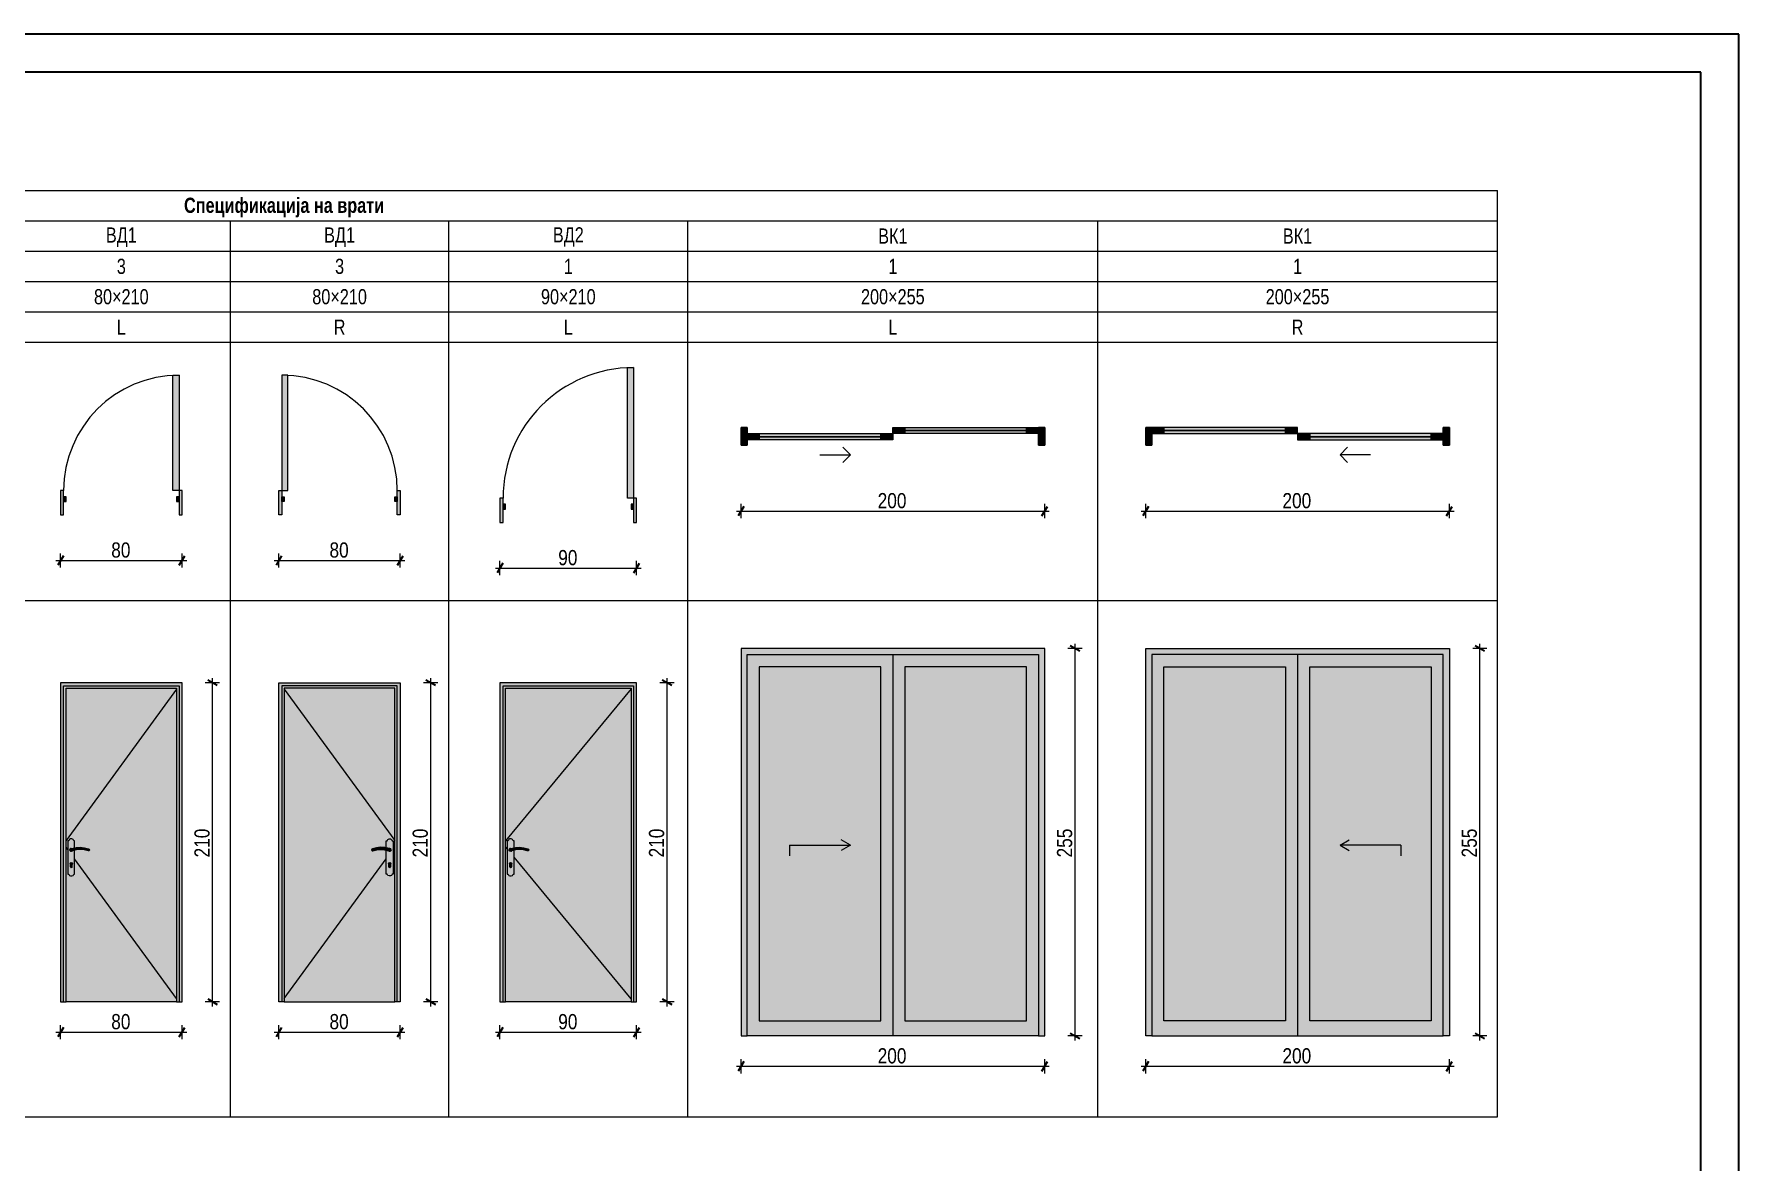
# Model space of a CAD drawing. Header units: millimetres. Extents: x -428 to 1070, y 0 to 297.
# Drawn here: x 195.4 to 420, y 148.5 to 297 of the extents above; entities that cross this region are included whole.
import ezdxf
from ezdxf.xclip import XClip

# ---------------------------------------------------------------- set-up
doc = ezdxf.new("R2010")
doc.units = ezdxf.units.MM
doc.header["$MEASUREMENT"] = 0
doc.header["$XCLIPFRAME"] = 0
for name, color, linetype, lineweight, true_color in [('1', 7, 'Continuous', 13, 0x2b2b2b), ('184', 7, 'Continuous', 0, 0xe8e8e8), ('3', 7, 'Continuous', 18, 0x7c7c7c), ('45', 7, 'Continuous', 35, 0x242424), ('46', 7, 'Continuous', 35, 0x4e4e4e), ('61', 7, 'Continuous', 20, 0x6a6a6a), ('65', 7, 'Continuous', 20, 0x4e4e4e), ('85', 7, 'Continuous', 20, 0x242424)]:
    doc.layers.add(name, color=color, linetype=linetype, lineweight=lineweight, true_color=true_color)
for name, color, linetype, lineweight in [('101', 253, 'Continuous', 15), ('23', 8, 'Continuous', 30), ('41', 7, 'Continuous', 35), ('6', 7, 'Continuous', 35)]:
    doc.layers.add(name, color=color, linetype=linetype, lineweight=lineweight)
doc.layers.add('RGB colored ARCHICAD elements', color=7, linetype='Continuous')
doc.styles.add('GENERATED_STYLE_6', font='GOTHIC.TTF')
doc.styles.add('GENERATED_STYLE_7', font='GOTHIC.TTF')

# ---------------------------------------------------------------- blocks, each defined once
blk = doc.blocks.new('Drawing_2_1', base_point=(68.55, 276.42))
at = {"linetype": 'Continuous', "lineweight": 0, "true_color": 0xffffff}
for points in [[(310.15, 245.19), (310.15, 244.79), (326.15, 244.79), (326.15, 245.19)], [(310.15, 244.79), (310.15, 244.39), (326.15, 244.39), (326.15, 244.79)], [(360.26, 245.19), (344.26, 245.19), (344.26, 244.79), (360.26, 244.79)], [(360.26, 244.79), (344.26, 244.79), (344.26, 244.39), (360.26, 244.39)], [(290.95, 244.39), (290.95, 243.99), (306.95, 243.99), (306.95, 244.39)], [(290.95, 243.99), (290.95, 243.59), (306.95, 243.59), (306.95, 243.99)], [(379.46, 244.39), (363.46, 244.39), (363.46, 243.99), (379.46, 243.99)], [(379.46, 243.99), (363.46, 243.99), (363.46, 243.59), (379.46, 243.59)]]:
    blk.add_hatch(color=7, dxfattribs=at).paths.add_polyline_path(points)
at = {"layer": '184', "linetype": 'Continuous', "lineweight": 0, "true_color": 0xe8e8e8}
for points in [[(214.52, 252.09), (213.72, 252.09), (213.72, 236.89), (214.52, 236.89)], [(228.07, 252.09), (228.07, 236.89), (228.87, 236.89), (228.87, 252.09)], [(274.4, 253.09), (273.6, 253.09), (273.6, 235.89), (274.4, 235.89)], [(289.35, 242.89), (289.35, 245.19), (288.55, 245.19), (288.55, 242.89)], [(308.55, 245.19), (308.55, 244.39), (310.15, 244.39), (310.15, 245.19)], [(327.75, 244.39), (327.75, 245.19), (326.15, 245.19), (326.15, 244.39)], [(328.55, 242.89), (328.55, 245.19), (327.75, 245.19), (327.75, 242.89)], [(341.86, 242.89), (342.66, 242.89), (342.66, 245.19), (341.86, 245.19)], [(342.66, 244.39), (344.26, 244.39), (344.26, 245.19), (342.66, 245.19)], [(361.86, 245.19), (360.26, 245.19), (360.26, 244.39), (361.86, 244.39)], [(381.06, 242.89), (381.86, 242.89), (381.86, 245.19), (381.06, 245.19)], [(289.35, 244.39), (289.35, 243.59), (290.95, 243.59), (290.95, 244.39)], [(308.55, 243.59), (308.55, 244.39), (306.95, 244.39), (306.95, 243.59)], [(361.86, 243.59), (363.46, 243.59), (363.46, 244.39), (361.86, 244.39)], [(381.06, 244.39), (379.46, 244.39), (379.46, 243.59), (381.06, 243.59)], [(199.32, 233.69), (199.32, 236.89), (198.92, 236.89), (198.92, 233.69)], [(199.32, 235.45), (199.64, 235.45), (199.64, 236.09), (199.32, 236.09)], [(214.52, 236.09), (214.2, 236.09), (214.2, 235.45), (214.52, 235.45)], [(214.92, 233.69), (214.92, 236.89), (214.52, 236.89), (214.52, 233.69)], [(227.67, 233.69), (228.07, 233.69), (228.07, 236.89), (227.67, 236.89)], [(228.07, 236.09), (228.07, 235.45), (228.39, 235.45), (228.39, 236.09)], [(243.27, 235.45), (243.27, 236.09), (242.95, 236.09), (242.95, 235.45)], [(243.27, 233.69), (243.67, 233.69), (243.67, 236.89), (243.27, 236.89)], [(257.2, 232.69), (257.2, 235.89), (256.8, 235.89), (256.8, 232.69)], [(274.8, 232.69), (274.8, 235.89), (274.4, 235.89), (274.4, 232.69)], [(257.2, 234.45), (257.52, 234.45), (257.52, 235.09), (257.2, 235.09)], [(274.4, 235.09), (274.08, 235.09), (274.08, 234.45), (274.4, 234.45)]]:
    blk.add_hatch(color=254, dxfattribs=at).paths.add_polyline_path(points)
at = {"layer": 'RGB colored ARCHICAD elements', "linetype": 'Continuous', "lineweight": 0, "true_color": 0x4e4e49}
for points in [[(288.55, 216.09), (288.55, 215.29), (289.35, 215.29), (327.75, 215.29), (328.55, 215.29), (328.55, 216.09)], [(381.86, 216.09), (341.86, 216.09), (341.86, 215.29), (342.66, 215.29), (381.06, 215.29), (381.86, 215.29)], [(288.55, 165.09), (289.35, 165.09), (289.35, 215.29), (288.55, 215.29)], [(308.55, 215.29), (289.35, 215.29), (289.35, 213.69), (290.95, 213.69), (306.95, 213.69), (308.55, 213.69)], [(289.35, 167.09), (290.95, 167.09), (290.95, 213.69), (289.35, 213.69)], [(308.55, 167.09), (308.55, 213.69), (306.95, 213.69), (306.95, 167.09)], [(327.75, 215.29), (308.55, 215.29), (308.55, 213.69), (310.15, 213.69), (326.15, 213.69), (327.75, 213.69)], [(308.55, 167.09), (310.15, 167.09), (310.15, 213.69), (308.55, 213.69)], [(327.75, 167.09), (327.75, 213.69), (326.15, 213.69), (326.15, 167.09)], [(328.55, 165.09), (328.55, 215.29), (327.75, 215.29), (327.75, 165.09)], [(341.86, 165.09), (342.66, 165.09), (342.66, 215.29), (341.86, 215.29)], [(342.66, 215.29), (342.66, 213.69), (344.26, 213.69), (360.26, 213.69), (361.86, 213.69), (361.86, 215.29)], [(342.66, 167.09), (344.26, 167.09), (344.26, 213.69), (342.66, 213.69)], [(361.86, 167.09), (361.86, 213.69), (360.26, 213.69), (360.26, 167.09)], [(361.86, 215.29), (361.86, 213.69), (363.46, 213.69), (379.46, 213.69), (381.06, 213.69), (381.06, 215.29)], [(361.86, 167.09), (363.46, 167.09), (363.46, 213.69), (361.86, 213.69)], [(381.06, 167.09), (381.06, 213.69), (379.46, 213.69), (379.46, 167.09)], [(381.86, 165.09), (381.86, 215.29), (381.06, 215.29), (381.06, 165.09)], [(308.55, 165.09), (308.55, 167.09), (306.95, 167.09), (290.95, 167.09), (289.35, 167.09), (289.35, 165.09)], [(327.75, 165.09), (327.75, 167.09), (326.15, 167.09), (310.15, 167.09), (308.55, 167.09), (308.55, 165.09)], [(342.66, 165.09), (361.86, 165.09), (361.86, 167.09), (360.26, 167.09), (344.26, 167.09), (342.66, 167.09)], [(361.86, 165.09), (381.06, 165.09), (381.06, 167.09), (379.46, 167.09), (363.46, 167.09), (361.86, 167.09)]]:
    blk.add_hatch(color=251, dxfattribs=at).paths.add_polyline_path(points)
at = {"layer": 'RGB colored ARCHICAD elements', "linetype": 'Continuous', "lineweight": 0, "true_color": 0xf0f7f3}
for points in [[(306.95, 167.09), (306.95, 213.69), (290.95, 213.69), (290.95, 167.09)], [(326.15, 167.09), (326.15, 213.69), (310.15, 213.69), (310.15, 167.09)], [(344.26, 167.09), (360.26, 167.09), (360.26, 213.69), (344.26, 213.69)], [(363.46, 167.09), (379.46, 167.09), (379.46, 213.69), (363.46, 213.69)]]:
    blk.add_hatch(color=7, dxfattribs=at).paths.add_polyline_path(points)
at = {"layer": 'RGB colored ARCHICAD elements', "linetype": 'Continuous', "lineweight": 0, "true_color": 0x5b5b5b}
for points in [[(198.92, 211.59), (198.92, 211.19), (199.32, 211.19), (214.52, 211.19), (214.92, 211.19), (214.92, 211.59)], [(198.92, 169.59), (199.32, 169.59), (199.32, 211.19), (198.92, 211.19)], [(199.32, 211.19), (199.32, 210.87), (199.64, 210.87), (214.2, 210.87), (214.52, 210.87), (214.52, 211.19)], [(214.92, 169.59), (214.92, 211.19), (214.52, 211.19), (214.52, 169.59)], [(243.67, 211.59), (227.67, 211.59), (227.67, 211.19), (228.07, 211.19), (243.27, 211.19), (243.67, 211.19)], [(227.67, 169.59), (228.07, 169.59), (228.07, 211.19), (227.67, 211.19)], [(243.27, 211.19), (228.07, 211.19), (228.07, 210.87), (228.39, 210.87), (242.95, 210.87), (243.27, 210.87)], [(243.67, 169.59), (243.67, 211.19), (243.27, 211.19), (243.27, 169.59)], [(256.8, 211.59), (256.8, 211.19), (257.2, 211.19), (274.4, 211.19), (274.8, 211.19), (274.8, 211.59)], [(256.8, 169.59), (257.2, 169.59), (257.2, 211.19), (256.8, 211.19)], [(257.2, 211.19), (257.2, 210.87), (257.52, 210.87), (274.08, 210.87), (274.4, 210.87), (274.4, 211.19)], [(274.8, 169.59), (274.8, 211.19), (274.4, 211.19), (274.4, 169.59)], [(199.64, 169.59), (199.64, 210.87), (199.32, 210.87), (199.32, 169.59)], [(214.52, 169.59), (214.52, 210.87), (214.2, 210.87), (214.2, 169.59)], [(228.07, 169.59), (228.39, 169.59), (228.39, 210.87), (228.07, 210.87)], [(242.95, 169.59), (243.27, 169.59), (243.27, 210.87), (242.95, 210.87)], [(257.52, 169.59), (257.52, 210.87), (257.2, 210.87), (257.2, 169.59)], [(274.4, 169.59), (274.4, 210.87), (274.08, 210.87), (274.08, 169.59)], [(200.21, 187.89), (200.17, 187.78), (200.22, 187.67), (200.22, 187.34), (200.25, 187.27), (200.32, 187.24), (200.39, 187.27), (200.42, 187.34), (200.42, 187.67), (200.47, 187.78), (200.43, 187.89), (200.32, 187.93)], [(242.12, 187.78), (242.17, 187.67), (242.17, 187.34), (242.2, 187.27), (242.27, 187.24), (242.34, 187.27), (242.37, 187.34), (242.37, 187.67), (242.42, 187.78), (242.38, 187.89), (242.27, 187.93), (242.16, 187.89)], [(258.09, 187.89), (258.05, 187.78), (258.1, 187.67), (258.1, 187.34), (258.13, 187.27), (258.2, 187.24), (258.27, 187.27), (258.3, 187.34), (258.3, 187.67), (258.35, 187.78), (258.3, 187.89), (258.2, 187.93)]]:
    blk.add_hatch(color=251, dxfattribs=at).paths.add_polyline_path(points)
h = blk.add_hatch(color=251, dxfattribs=at)
h.paths.add_polyline_path([(199.64, 210.87), (199.64, 169.59), (214.2, 169.59), (214.2, 210.87)])
h.paths.add_polyline_path([(199.99, 186.39), (199.87, 186.39), (199.87, 190.79), (199.99, 190.79), (200.08, 190.94), (200.23, 191.03), (200.41, 191.03), (200.57, 190.94), (200.66, 190.79), (200.77, 190.79), (200.77, 189.85), (200.95, 189.89), (201.51, 189.93), (202.07, 189.87), (202.61, 189.73), (202.69, 189.66), (202.71, 189.55), (202.64, 189.46), (202.53, 189.44), (202.03, 189.57), (201.51, 189.62), (201, 189.59), (200.77, 189.54), (200.77, 186.39), (200.66, 186.39), (200.57, 186.23), (200.41, 186.15), (200.23, 186.15), (200.08, 186.23)], flags=0)
h = blk.add_hatch(color=251, dxfattribs=at)
h.paths.add_polyline_path([(228.39, 210.87), (228.39, 169.59), (242.95, 169.59), (242.95, 210.87)])
h.paths.add_polyline_path([(239.95, 189.46), (239.89, 189.55), (239.9, 189.66), (239.99, 189.73), (240.53, 189.87), (241.08, 189.93), (241.64, 189.89), (241.82, 189.85), (241.82, 190.79), (241.94, 190.79), (242.03, 190.94), (242.18, 191.03), (242.36, 191.03), (242.52, 190.94), (242.61, 190.79), (242.72, 190.79), (242.72, 186.39), (242.61, 186.39), (242.52, 186.23), (242.36, 186.15), (242.18, 186.15), (242.03, 186.23), (241.94, 186.39), (241.82, 186.39), (241.82, 189.54), (241.6, 189.59), (241.08, 189.62), (240.56, 189.57), (240.06, 189.44)], flags=0)
h = blk.add_hatch(color=251, dxfattribs=at)
h.paths.add_polyline_path([(257.52, 210.87), (257.52, 169.59), (274.08, 169.59), (274.08, 210.87)])
h.paths.add_polyline_path([(257.86, 186.39), (257.75, 186.39), (257.75, 190.79), (257.86, 190.79), (257.95, 190.94), (258.11, 191.03), (258.29, 191.03), (258.44, 190.94), (258.53, 190.79), (258.65, 190.79), (258.65, 189.85), (258.83, 189.89), (259.38, 189.93), (259.94, 189.87), (260.48, 189.73), (260.57, 189.66), (260.58, 189.55), (260.52, 189.46), (260.4, 189.44), (259.9, 189.57), (259.39, 189.62), (258.87, 189.59), (258.65, 189.54), (258.65, 186.39), (258.53, 186.39), (258.44, 186.23), (258.29, 186.15), (258.11, 186.15), (257.95, 186.23)], flags=0)
at = {"layer": 'RGB colored ARCHICAD elements', "linetype": 'Continuous', "lineweight": 0, "true_color": 0xb5b6c1}
h = blk.add_hatch(color=9, dxfattribs=at)
h.paths.add_polyline_path([(199.99, 190.79), (199.87, 190.79), (199.87, 186.39), (199.99, 186.39), (200.08, 186.23), (200.23, 186.15), (200.41, 186.15), (200.57, 186.23), (200.66, 186.39), (200.77, 186.39), (200.77, 189.54), (200.49, 189.48), (200.46, 189.46), (200.44, 189.42), (200.41, 189.42), (200.39, 189.4), (200.36, 189.4), (200.32, 189.39), (200.29, 189.4), (200.26, 189.4), (200.24, 189.41), (200.2, 189.42), (200.18, 189.45), (200.16, 189.47), (200.15, 189.5), (200.13, 189.52), (200.13, 189.56), (200.12, 189.59), (200.13, 189.62), (200.13, 189.65), (200.15, 189.68), (200.17, 189.71), (200.19, 189.73), (200.2, 189.75), (200.24, 189.76), (200.28, 189.78), (200.3, 189.78), (200.32, 189.79), (200.37, 189.77), (200.41, 189.77), (200.77, 189.85), (200.77, 190.79), (200.66, 190.79), (200.57, 190.94), (200.41, 191.03), (200.23, 191.03), (200.08, 190.94)])
h.paths.add_polyline_path([(200.17, 187.78), (200.21, 187.89), (200.32, 187.93), (200.43, 187.89), (200.47, 187.78), (200.42, 187.67), (200.42, 187.34), (200.39, 187.27), (200.32, 187.24), (200.25, 187.27), (200.22, 187.34), (200.22, 187.67)], flags=0)
h = blk.add_hatch(color=9, dxfattribs=at)
h.paths.add_polyline_path([(241.82, 189.85), (242.19, 189.77), (242.23, 189.77), (242.27, 189.79), (242.29, 189.78), (242.31, 189.78), (242.35, 189.76), (242.39, 189.75), (242.4, 189.73), (242.42, 189.71), (242.44, 189.68), (242.46, 189.65), (242.46, 189.62), (242.47, 189.59), (242.46, 189.56), (242.46, 189.52), (242.44, 189.5), (242.43, 189.47), (242.41, 189.45), (242.39, 189.42), (242.36, 189.41), (242.33, 189.4), (242.3, 189.4), (242.27, 189.39), (242.24, 189.4), (242.2, 189.4), (242.18, 189.42), (242.15, 189.42), (242.13, 189.46), (242.1, 189.48), (241.82, 189.54), (241.82, 186.39), (241.94, 186.39), (242.03, 186.23), (242.18, 186.15), (242.36, 186.15), (242.52, 186.23), (242.61, 186.39), (242.72, 186.39), (242.72, 190.79), (242.61, 190.79), (242.52, 190.94), (242.36, 191.03), (242.18, 191.03), (242.03, 190.94), (241.94, 190.79), (241.82, 190.79)])
h.paths.add_polyline_path([(242.12, 187.78), (242.16, 187.89), (242.27, 187.93), (242.38, 187.89), (242.42, 187.78), (242.37, 187.67), (242.37, 187.34), (242.34, 187.27), (242.27, 187.24), (242.2, 187.27), (242.17, 187.34), (242.17, 187.67)], flags=0)
h = blk.add_hatch(color=9, dxfattribs=at)
h.paths.add_polyline_path([(257.86, 190.79), (257.75, 190.79), (257.75, 186.39), (257.86, 186.39), (257.95, 186.23), (258.11, 186.15), (258.29, 186.15), (258.44, 186.23), (258.53, 186.39), (258.65, 186.39), (258.65, 189.54), (258.37, 189.48), (258.34, 189.46), (258.31, 189.42), (258.29, 189.42), (258.27, 189.4), (258.23, 189.4), (258.2, 189.39), (258.17, 189.4), (258.14, 189.4), (258.11, 189.41), (258.08, 189.42), (258.06, 189.45), (258.03, 189.47), (258.02, 189.5), (258.01, 189.52), (258.01, 189.56), (258, 189.59), (258.01, 189.62), (258.01, 189.65), (258.03, 189.68), (258.04, 189.71), (258.06, 189.73), (258.08, 189.75), (258.12, 189.76), (258.15, 189.78), (258.17, 189.78), (258.2, 189.79), (258.24, 189.77), (258.28, 189.77), (258.65, 189.85), (258.65, 190.79), (258.53, 190.79), (258.44, 190.94), (258.29, 191.03), (258.11, 191.03), (257.95, 190.94)])
h.paths.add_polyline_path([(258.05, 187.78), (258.09, 187.89), (258.2, 187.93), (258.3, 187.89), (258.35, 187.78), (258.3, 187.67), (258.3, 187.34), (258.27, 187.27), (258.2, 187.24), (258.13, 187.27), (258.1, 187.34), (258.1, 187.67)], flags=0)
for points in [[(200.17, 189.71), (200.12, 189.59), (200.16, 189.47), (200.26, 189.4), (200.39, 189.4), (200.49, 189.48), (201, 189.59), (201.51, 189.62), (202.03, 189.57), (202.53, 189.44), (202.64, 189.46), (202.71, 189.55), (202.69, 189.66), (202.61, 189.73), (202.07, 189.87), (201.51, 189.93), (200.95, 189.89), (200.41, 189.77), (200.28, 189.78)], [(200.13, 189.65), (200.14, 189.65), (200.15, 189.68)], [(200.13, 189.65), (200.13, 189.62), (200.14, 189.65)], [(200.13, 189.52), (200.14, 189.53), (200.13, 189.56)], [(200.14, 189.53), (200.13, 189.52), (200.15, 189.5)], [(200.21, 189.43), (200.18, 189.45), (200.2, 189.42)], [(200.2, 189.75), (200.19, 189.73), (200.21, 189.74)], [(200.24, 189.76), (200.2, 189.75), (200.21, 189.74)], [(200.21, 189.43), (200.2, 189.42), (200.24, 189.41)], [(200.29, 189.4), (200.32, 189.39), (200.32, 189.4)], [(200.32, 189.39), (200.36, 189.4), (200.32, 189.4)], [(200.41, 189.42), (200.44, 189.42), (200.43, 189.43)], [(200.43, 189.43), (200.44, 189.42), (200.46, 189.46)], [(239.9, 189.66), (239.89, 189.55), (239.95, 189.46), (240.06, 189.44), (240.56, 189.57), (241.08, 189.62), (241.6, 189.59), (242.1, 189.48), (242.2, 189.4), (242.33, 189.4), (242.43, 189.47), (242.47, 189.59), (242.42, 189.71), (242.31, 189.78), (242.19, 189.77), (241.64, 189.89), (241.08, 189.93), (240.53, 189.87), (239.99, 189.73)], [(242.13, 189.46), (242.15, 189.42), (242.16, 189.43)], [(242.16, 189.43), (242.15, 189.42), (242.18, 189.42)], [(242.27, 189.4), (242.24, 189.4), (242.27, 189.39)], [(242.27, 189.39), (242.3, 189.4), (242.27, 189.4)], [(242.35, 189.76), (242.38, 189.74), (242.39, 189.75)], [(242.36, 189.41), (242.39, 189.42), (242.38, 189.43)], [(242.39, 189.75), (242.38, 189.74), (242.4, 189.73)], [(242.38, 189.43), (242.39, 189.42), (242.41, 189.45)], [(242.44, 189.68), (242.45, 189.65), (242.46, 189.65)], [(242.45, 189.53), (242.44, 189.5), (242.46, 189.52)], [(242.45, 189.65), (242.46, 189.62), (242.46, 189.65)], [(242.45, 189.53), (242.46, 189.52), (242.46, 189.56)], [(258.04, 189.71), (258, 189.59), (258.03, 189.47), (258.14, 189.4), (258.27, 189.4), (258.37, 189.48), (258.87, 189.59), (259.39, 189.62), (259.9, 189.57), (260.4, 189.44), (260.52, 189.46), (260.58, 189.55), (260.57, 189.66), (260.48, 189.73), (259.94, 189.87), (259.38, 189.93), (258.83, 189.89), (258.28, 189.77), (258.15, 189.78)], [(258.01, 189.65), (258.02, 189.65), (258.03, 189.68)], [(258.01, 189.65), (258.01, 189.62), (258.02, 189.65)], [(258.01, 189.52), (258.02, 189.53), (258.01, 189.56)], [(258.02, 189.53), (258.01, 189.52), (258.02, 189.5)], [(258.08, 189.75), (258.06, 189.73), (258.08, 189.74)], [(258.09, 189.43), (258.06, 189.45), (258.08, 189.42)], [(258.12, 189.76), (258.08, 189.75), (258.08, 189.74)], [(258.09, 189.43), (258.08, 189.42), (258.11, 189.41)], [(258.17, 189.4), (258.2, 189.39), (258.2, 189.4)], [(258.2, 189.39), (258.23, 189.4), (258.2, 189.4)], [(258.29, 189.42), (258.31, 189.42), (258.31, 189.43)], [(258.31, 189.43), (258.31, 189.42), (258.34, 189.46)]]:
    blk.add_hatch(color=9, dxfattribs=at).paths.add_polyline_path(points)
at = {"layer": '1', "color": 7, "linetype": 'Continuous', "lineweight": 13}
for p, q in [((68.55, 276.42), (388.18, 276.42)), ((388.18, 272.42), (388.18, 276.42)), ((68.55, 272.42), (388.18, 272.42)), ((221.3, 268.42), (221.3, 272.42)), ((250.05, 268.42), (250.05, 272.42)), ((281.55, 268.42), (281.55, 272.42)), ((335.55, 268.42), (335.55, 272.42)), ((388.18, 268.42), (388.18, 272.42)), ((192.55, 268.42), (221.3, 268.42)), ((221.3, 268.42), (250.05, 268.42)), ((221.3, 264.42), (221.3, 268.42)), ((250.05, 268.42), (281.55, 268.42)), ((250.05, 264.42), (250.05, 268.42)), ((281.55, 268.42), (335.55, 268.42)), ((281.55, 264.42), (281.55, 268.42)), ((335.55, 268.42), (388.18, 268.42)), ((335.55, 264.42), (335.55, 268.42)), ((388.18, 264.42), (388.18, 268.42)), ((192.55, 264.42), (221.3, 264.42)), ((221.3, 264.42), (250.05, 264.42)), ((221.3, 260.42), (221.3, 264.42)), ((250.05, 264.42), (281.55, 264.42)), ((250.05, 260.42), (250.05, 264.42)), ((281.55, 264.42), (335.55, 264.42)), ((281.55, 260.42), (281.55, 264.42)), ((335.55, 264.42), (388.18, 264.42)), ((335.55, 260.42), (335.55, 264.42)), ((388.18, 260.42), (388.18, 264.42)), ((192.55, 260.42), (221.3, 260.42)), ((221.3, 260.42), (250.05, 260.42)), ((221.3, 256.42), (221.3, 260.42)), ((250.05, 260.42), (281.55, 260.42)), ((250.05, 256.42), (250.05, 260.42)), ((281.55, 260.42), (335.55, 260.42)), ((281.55, 256.42), (281.55, 260.42)), ((335.55, 260.42), (388.18, 260.42)), ((335.55, 256.42), (335.55, 260.42)), ((388.18, 256.42), (388.18, 260.42)), ((192.55, 256.42), (221.3, 256.42)), ((221.3, 256.42), (250.05, 256.42)), ((221.3, 222.42), (221.3, 256.42)), ((250.05, 256.42), (281.55, 256.42)), ((250.05, 222.42), (250.05, 256.42)), ((281.55, 256.42), (335.55, 256.42)), ((281.55, 222.42), (281.55, 256.42)), ((335.55, 256.42), (388.18, 256.42)), ((335.55, 222.42), (335.55, 256.42)), ((388.18, 222.42), (388.18, 256.42)), ((192.55, 222.42), (221.3, 222.42)), ((221.3, 222.42), (250.05, 222.42)), ((221.3, 154.42), (221.3, 222.42)), ((250.05, 222.42), (281.55, 222.42)), ((250.05, 154.42), (250.05, 222.42)), ((281.55, 222.42), (335.55, 222.42)), ((281.55, 154.42), (281.55, 222.42)), ((335.55, 222.42), (388.18, 222.42)), ((335.55, 154.42), (335.55, 222.42)), ((388.18, 154.42), (388.18, 222.42)), ((192.55, 154.42), (221.3, 154.42)), ((221.3, 154.42), (250.05, 154.42)), ((250.05, 154.42), (281.55, 154.42)), ((281.55, 154.42), (335.55, 154.42)), ((335.55, 154.42), (388.18, 154.42))]:
    blk.add_line(p, q, dxfattribs=at)
at = {"layer": '101', "color": 253, "linetype": 'Continuous', "lineweight": 15}
for p, q in [((213.72, 236.89), (213.72, 252.09)), ((213.72, 252.09), (214.52, 252.09)), ((214.52, 252.09), (214.52, 236.89)), ((228.07, 252.09), (228.07, 236.89)), ((228.87, 252.09), (228.07, 252.09)), ((228.87, 236.89), (228.87, 252.09)), ((273.6, 235.89), (273.6, 253.09)), ((273.6, 253.09), (274.4, 253.09)), ((274.4, 253.09), (274.4, 235.89)), ((199.32, 236.89), (198.92, 236.89)), ((198.92, 236.89), (198.92, 233.69)), ((199.32, 233.69), (199.32, 236.89)), ((199.64, 236.09), (199.32, 236.09)), ((199.32, 236.09), (199.32, 235.45)), ((199.64, 235.45), (199.64, 236.09)), ((214.52, 236.89), (213.72, 236.89)), ((214.52, 236.09), (214.2, 236.09)), ((214.2, 236.09), (214.2, 235.45)), ((214.92, 236.89), (214.52, 236.89)), ((214.52, 236.89), (214.52, 233.69)), ((214.52, 235.45), (214.52, 236.09)), ((214.92, 233.69), (214.92, 236.89)), ((227.67, 233.69), (227.67, 236.89)), ((227.67, 236.89), (228.07, 236.89)), ((228.07, 236.89), (228.07, 233.69)), ((228.07, 236.89), (228.87, 236.89)), ((228.07, 236.09), (228.39, 236.09)), ((228.07, 235.45), (228.07, 236.09)), ((228.39, 236.09), (228.39, 235.45)), ((242.95, 235.45), (242.95, 236.09)), ((242.95, 236.09), (243.27, 236.09)), ((243.27, 233.69), (243.27, 236.89)), ((243.27, 236.89), (243.67, 236.89)), ((243.27, 236.09), (243.27, 235.45)), ((243.67, 236.89), (243.67, 233.69)), ((257.2, 235.89), (256.8, 235.89)), ((256.8, 235.89), (256.8, 232.69)), ((257.2, 232.69), (257.2, 235.89)), ((274.4, 235.89), (273.6, 235.89)), ((274.8, 235.89), (274.4, 235.89)), ((274.4, 235.89), (274.4, 232.69)), ((274.8, 232.69), (274.8, 235.89)), ((198.92, 233.69), (199.32, 233.69)), ((199.32, 235.45), (199.64, 235.45)), ((214.2, 235.45), (214.52, 235.45)), ((214.52, 233.69), (214.92, 233.69)), ((228.07, 233.69), (227.67, 233.69)), ((228.39, 235.45), (228.07, 235.45)), ((243.27, 235.45), (242.95, 235.45)), ((243.67, 233.69), (243.27, 233.69)), ((257.52, 235.09), (257.2, 235.09)), ((257.2, 235.09), (257.2, 234.45)), ((257.2, 234.45), (257.52, 234.45)), ((257.52, 234.45), (257.52, 235.09)), ((274.4, 235.09), (274.08, 235.09)), ((274.08, 235.09), (274.08, 234.45)), ((274.08, 234.45), (274.4, 234.45)), ((274.4, 234.45), (274.4, 235.09)), ((256.8, 232.69), (257.2, 232.69)), ((274.4, 232.69), (274.8, 232.69)), ((198.92, 211.59), (198.92, 211.19)), ((214.92, 211.59), (198.92, 211.59)), ((198.92, 211.19), (198.92, 169.59)), ((199.32, 169.59), (199.32, 211.19)), ((199.32, 211.19), (214.52, 211.19)), ((214.52, 211.19), (214.52, 169.59)), ((214.92, 211.19), (214.92, 211.59)), ((214.92, 169.59), (214.92, 211.19)), ((227.67, 211.19), (227.67, 211.59)), ((227.67, 211.59), (243.67, 211.59)), ((227.67, 169.59), (227.67, 211.19)), ((228.07, 211.19), (228.07, 169.59)), ((243.27, 211.19), (228.07, 211.19)), ((243.27, 169.59), (243.27, 211.19)), ((243.67, 211.59), (243.67, 211.19)), ((243.67, 211.19), (243.67, 169.59)), ((256.8, 211.59), (256.8, 211.19)), ((274.8, 211.59), (256.8, 211.59)), ((256.8, 211.19), (256.8, 169.59)), ((257.2, 169.59), (257.2, 211.19)), ((257.2, 211.19), (274.4, 211.19)), ((274.4, 211.19), (274.4, 169.59)), ((274.8, 211.19), (274.8, 211.59)), ((274.8, 169.59), (274.8, 211.19)), ((199.64, 169.59), (199.64, 210.87)), ((199.64, 210.87), (214.2, 210.87)), ((214.2, 210.87), (214.2, 169.59)), ((228.39, 210.87), (228.39, 169.59)), ((242.95, 210.87), (228.39, 210.87)), ((242.95, 169.59), (242.95, 210.87)), ((257.52, 169.59), (257.52, 210.87)), ((257.52, 210.87), (274.08, 210.87)), ((274.08, 210.87), (274.08, 169.59)), ((200.08, 190.94), (199.99, 190.79)), ((200.23, 191.03), (200.08, 190.94)), ((200.41, 191.03), (200.23, 191.03)), ((200.57, 190.94), (200.41, 191.03)), ((200.66, 190.79), (200.57, 190.94)), ((241.94, 190.79), (242.03, 190.94)), ((242.03, 190.94), (242.18, 191.03)), ((242.18, 191.03), (242.36, 191.03)), ((242.36, 191.03), (242.52, 190.94)), ((242.52, 190.94), (242.61, 190.79)), ((257.95, 190.94), (257.86, 190.79)), ((258.11, 191.03), (257.95, 190.94)), ((258.29, 191.03), (258.11, 191.03)), ((258.44, 190.94), (258.29, 191.03)), ((258.53, 190.79), (258.44, 190.94)), ((199.99, 190.79), (199.87, 190.79)), ((199.87, 190.79), (199.87, 186.39)), ((200.12, 189.59), (200.17, 189.71)), ((200.16, 189.47), (200.12, 189.59)), ((200.15, 189.68), (200.13, 189.65)), ((200.13, 189.65), (200.13, 189.62)), ((200.13, 189.56), (200.13, 189.52)), ((200.13, 189.52), (200.15, 189.5)), ((200.26, 189.4), (200.16, 189.47)), ((200.17, 189.71), (200.28, 189.78)), ((200.18, 189.45), (200.2, 189.42)), ((200.2, 189.75), (200.19, 189.73)), ((200.24, 189.76), (200.2, 189.75)), ((200.2, 189.42), (200.24, 189.41)), ((200.39, 189.4), (200.26, 189.4)), ((200.28, 189.78), (200.41, 189.77)), ((200.29, 189.4), (200.32, 189.39)), ((200.32, 189.79), (200.3, 189.78)), ((200.37, 189.77), (200.32, 189.79)), ((200.32, 189.39), (200.36, 189.4)), ((200.49, 189.48), (200.39, 189.4)), ((200.41, 189.77), (200.95, 189.89)), ((200.41, 189.42), (200.44, 189.42)), ((200.44, 189.42), (200.46, 189.46)), ((201, 189.59), (200.49, 189.48)), ((200.49, 189.48), (200.49, 189.48)), ((200.77, 190.79), (200.66, 190.79)), ((200.77, 189.85), (200.77, 190.79)), ((200.77, 186.39), (200.77, 189.54)), ((200.95, 189.89), (201.51, 189.93)), ((201.51, 189.62), (201, 189.59)), ((201.51, 189.93), (202.07, 189.87)), ((202.03, 189.57), (201.51, 189.62)), ((202.53, 189.44), (202.03, 189.57)), ((202.07, 189.87), (202.61, 189.73)), ((202.64, 189.46), (202.53, 189.44)), ((202.61, 189.73), (202.61, 189.73)), ((202.61, 189.73), (202.69, 189.66)), ((202.71, 189.55), (202.64, 189.46)), ((202.69, 189.66), (202.71, 189.55)), ((239.9, 189.66), (239.89, 189.55)), ((239.89, 189.55), (239.95, 189.46)), ((239.99, 189.73), (239.9, 189.66)), ((239.95, 189.46), (240.06, 189.44)), ((240.53, 189.87), (239.99, 189.73)), ((239.99, 189.73), (239.99, 189.73)), ((240.06, 189.44), (240.56, 189.57)), ((241.08, 189.93), (240.53, 189.87)), ((240.56, 189.57), (241.08, 189.62)), ((241.64, 189.89), (241.08, 189.93)), ((241.08, 189.62), (241.6, 189.59)), ((241.6, 189.59), (242.1, 189.48)), ((242.19, 189.77), (241.64, 189.89)), ((241.82, 190.79), (241.94, 190.79)), ((241.82, 189.85), (241.82, 190.79)), ((241.82, 186.39), (241.82, 189.54)), ((242.1, 189.48), (242.1, 189.48)), ((242.1, 189.48), (242.2, 189.4)), ((242.15, 189.42), (242.13, 189.46)), ((242.18, 189.42), (242.15, 189.42)), ((242.31, 189.78), (242.19, 189.77)), ((242.2, 189.4), (242.33, 189.4)), ((242.23, 189.77), (242.27, 189.79)), ((242.27, 189.39), (242.24, 189.4)), ((242.27, 189.79), (242.29, 189.78)), ((242.3, 189.4), (242.27, 189.39)), ((242.42, 189.71), (242.31, 189.78)), ((242.33, 189.4), (242.43, 189.47)), ((242.35, 189.76), (242.39, 189.75)), ((242.39, 189.42), (242.36, 189.41)), ((242.39, 189.75), (242.4, 189.73)), ((242.41, 189.45), (242.39, 189.42)), ((242.47, 189.59), (242.42, 189.71)), ((242.43, 189.47), (242.47, 189.59)), ((242.44, 189.68), (242.46, 189.65)), ((242.46, 189.52), (242.44, 189.5)), ((242.46, 189.65), (242.46, 189.62)), ((242.46, 189.56), (242.46, 189.52)), ((242.61, 190.79), (242.72, 190.79)), ((242.72, 190.79), (242.72, 186.39)), ((257.86, 190.79), (257.75, 190.79)), ((257.75, 190.79), (257.75, 186.39)), ((258, 189.59), (258.04, 189.71)), ((258.03, 189.47), (258, 189.59)), ((258.03, 189.68), (258.01, 189.65)), ((258.01, 189.65), (258.01, 189.62)), ((258.01, 189.56), (258.01, 189.52)), ((258.01, 189.52), (258.02, 189.5)), ((258.14, 189.4), (258.03, 189.47)), ((258.04, 189.71), (258.15, 189.78)), ((258.08, 189.75), (258.06, 189.73)), ((258.06, 189.45), (258.08, 189.42)), ((258.12, 189.76), (258.08, 189.75)), ((258.08, 189.42), (258.11, 189.41)), ((258.27, 189.4), (258.14, 189.4)), ((258.15, 189.78), (258.28, 189.77)), ((258.2, 189.79), (258.17, 189.78)), ((258.17, 189.4), (258.2, 189.39)), ((258.24, 189.77), (258.2, 189.79)), ((258.2, 189.39), (258.23, 189.4)), ((258.37, 189.48), (258.27, 189.4)), ((258.28, 189.77), (258.83, 189.89)), ((258.29, 189.42), (258.31, 189.42)), ((258.31, 189.42), (258.34, 189.46)), ((258.87, 189.59), (258.37, 189.48)), ((258.37, 189.48), (258.37, 189.48)), ((258.65, 190.79), (258.53, 190.79)), ((258.65, 189.85), (258.65, 190.79)), ((258.65, 186.39), (258.65, 189.54)), ((258.83, 189.89), (259.38, 189.93)), ((259.39, 189.62), (258.87, 189.59)), ((259.38, 189.93), (259.94, 189.87)), ((259.9, 189.57), (259.39, 189.62)), ((260.4, 189.44), (259.9, 189.57)), ((259.94, 189.87), (260.48, 189.73)), ((260.52, 189.46), (260.4, 189.44)), ((260.48, 189.73), (260.48, 189.73)), ((260.48, 189.73), (260.57, 189.66)), ((260.58, 189.55), (260.52, 189.46)), ((260.57, 189.66), (260.58, 189.55)), ((200.17, 187.78), (200.21, 187.89)), ((200.22, 187.67), (200.17, 187.78)), ((200.21, 187.89), (200.32, 187.93)), ((200.22, 187.34), (200.22, 187.67)), ((200.25, 187.27), (200.22, 187.34)), ((200.32, 187.24), (200.25, 187.27)), ((200.32, 187.93), (200.43, 187.89)), ((200.39, 187.27), (200.32, 187.24)), ((200.42, 187.34), (200.39, 187.27)), ((200.47, 187.78), (200.42, 187.67)), ((200.42, 187.67), (200.42, 187.34)), ((200.43, 187.89), (200.47, 187.78)), ((242.12, 187.78), (242.16, 187.89)), ((242.17, 187.67), (242.12, 187.78)), ((242.16, 187.89), (242.27, 187.93)), ((242.17, 187.34), (242.17, 187.67)), ((242.2, 187.27), (242.17, 187.34)), ((242.27, 187.24), (242.2, 187.27)), ((242.27, 187.93), (242.38, 187.89)), ((242.34, 187.27), (242.27, 187.24)), ((242.37, 187.34), (242.34, 187.27)), ((242.42, 187.78), (242.37, 187.67)), ((242.37, 187.67), (242.37, 187.34)), ((242.38, 187.89), (242.42, 187.78)), ((258.05, 187.78), (258.09, 187.89)), ((258.1, 187.67), (258.05, 187.78)), ((258.09, 187.89), (258.2, 187.93)), ((258.1, 187.34), (258.1, 187.67)), ((258.13, 187.27), (258.1, 187.34)), ((258.2, 187.24), (258.13, 187.27)), ((258.2, 187.93), (258.3, 187.89)), ((258.27, 187.27), (258.2, 187.24)), ((258.3, 187.34), (258.27, 187.27)), ((258.3, 187.89), (258.35, 187.78)), ((258.35, 187.78), (258.3, 187.67)), ((258.3, 187.67), (258.3, 187.34)), ((199.87, 186.39), (199.99, 186.39)), ((199.99, 186.39), (200.08, 186.23)), ((200.08, 186.23), (200.23, 186.15)), ((200.23, 186.15), (200.41, 186.15)), ((200.41, 186.15), (200.57, 186.23)), ((200.57, 186.23), (200.66, 186.39)), ((200.66, 186.39), (200.77, 186.39)), ((241.94, 186.39), (241.82, 186.39)), ((242.03, 186.23), (241.94, 186.39)), ((242.18, 186.15), (242.03, 186.23)), ((242.36, 186.15), (242.18, 186.15)), ((242.52, 186.23), (242.36, 186.15)), ((242.61, 186.39), (242.52, 186.23)), ((242.72, 186.39), (242.61, 186.39)), ((257.75, 186.39), (257.86, 186.39)), ((257.86, 186.39), (257.95, 186.23)), ((257.95, 186.23), (258.11, 186.15)), ((258.11, 186.15), (258.29, 186.15)), ((258.29, 186.15), (258.44, 186.23)), ((258.44, 186.23), (258.53, 186.39)), ((258.53, 186.39), (258.65, 186.39)), ((198.92, 169.59), (199.32, 169.59)), ((199.32, 169.59), (199.64, 169.59)), ((214.2, 169.59), (199.64, 169.59)), ((214.2, 169.59), (214.52, 169.59)), ((214.52, 169.59), (214.92, 169.59)), ((228.07, 169.59), (227.67, 169.59)), ((228.39, 169.59), (228.07, 169.59)), ((228.39, 169.59), (242.95, 169.59)), ((243.27, 169.59), (242.95, 169.59)), ((243.67, 169.59), (243.27, 169.59)), ((256.8, 169.59), (257.2, 169.59)), ((257.2, 169.59), (257.52, 169.59)), ((274.08, 169.59), (257.52, 169.59)), ((274.08, 169.59), (274.4, 169.59)), ((274.4, 169.59), (274.8, 169.59))]:
    blk.add_line(p, q, dxfattribs=at)
for centre, radius, start, end in [((214.52, 236.89), 15.2, 90, 180), ((228.07, 236.89), 15.2, 0, 90), ((274.4, 235.89), 17.2, 90, 180)]:
    blk.add_arc(centre, radius, start, end, dxfattribs=at)
at = {"layer": '23', "color": 8, "linetype": 'Continuous', "lineweight": 30}
for p, q in [((289.35, 245.19), (288.55, 245.19)), ((288.55, 245.19), (288.55, 242.89)), ((289.35, 242.89), (289.35, 245.19)), ((328.55, 245.19), (327.75, 245.19)), ((327.75, 245.19), (327.75, 242.89)), ((328.55, 242.89), (328.55, 245.19)), ((341.86, 242.89), (341.86, 245.19)), ((341.86, 245.19), (342.66, 245.19)), ((342.66, 245.19), (342.66, 242.89)), ((381.06, 242.89), (381.06, 245.19)), ((381.06, 245.19), (381.86, 245.19)), ((381.86, 245.19), (381.86, 242.89)), ((288.55, 242.89), (289.35, 242.89)), ((327.75, 242.89), (328.55, 242.89)), ((342.66, 242.89), (341.86, 242.89)), ((381.86, 242.89), (381.06, 242.89))]:
    blk.add_line(p, q, dxfattribs=at)
at = {"layer": '3', "color": 8, "linetype": 'Continuous', "lineweight": 18, "true_color": 0x7c7c7c}
for p, q in [((302.95, 241.59), (301.95, 242.59)), ((367.46, 241.59), (368.46, 242.59)), ((298.95, 241.59), (302.95, 241.59)), ((302.95, 241.59), (301.95, 240.59)), ((371.46, 241.59), (367.46, 241.59)), ((367.46, 241.59), (368.46, 240.59)), ((214.2, 210.75), (199.64, 190.82)), ((228.39, 210.75), (242.95, 190.82)), ((274.08, 210.8), (257.52, 190.77)), ((302.95, 190.19), (301.73, 190.89)), ((367.46, 190.19), (368.68, 190.89)), ((199.87, 189.63), (199.64, 189.95)), ((242.72, 189.63), (242.95, 189.95)), ((257.75, 189.72), (257.52, 190)), ((294.95, 190.19), (302.95, 190.19)), ((294.95, 190.19), (294.95, 188.79)), ((302.95, 190.19), (301.73, 189.49)), ((375.46, 190.19), (367.46, 190.19)), ((367.46, 190.19), (368.68, 189.49)), ((375.46, 190.19), (375.46, 188.79)), ((214.2, 170.02), (200.77, 188.4)), ((228.39, 170.02), (241.82, 188.4)), ((274.08, 169.97), (258.65, 188.63))]:
    blk.add_line(p, q, dxfattribs=at)
at = {"layer": '45', "color": 250, "linetype": 'Continuous', "lineweight": 35, "true_color": 0x242424}
for p, q in [((288.91, 234.82), (288.19, 233.57)), ((328.19, 233.57), (328.91, 234.82)), ((342.22, 234.82), (341.5, 233.57)), ((381.5, 233.57), (382.22, 234.82)), ((199.28, 228.32), (198.56, 227.07)), ((214.56, 227.07), (215.28, 228.32)), ((228.03, 228.32), (227.31, 227.07)), ((243.31, 227.07), (244.03, 228.32)), ((257.16, 227.32), (256.44, 226.07)), ((274.44, 226.07), (275.16, 227.32)), ((333.17, 215.73), (331.92, 216.45)), ((386.49, 215.73), (385.24, 216.45)), ((219.55, 211.23), (218.3, 211.95)), ((248.3, 211.23), (247.05, 211.95)), ((279.42, 211.23), (278.17, 211.95)), ((218.3, 169.95), (219.55, 169.23)), ((247.05, 169.95), (248.3, 169.23)), ((278.17, 169.95), (279.42, 169.23)), ((199.28, 166.21), (198.56, 164.96)), ((214.56, 164.96), (215.28, 166.21)), ((228.03, 166.21), (227.31, 164.96)), ((243.31, 164.96), (244.03, 166.21)), ((257.16, 166.21), (256.44, 164.96)), ((274.44, 164.96), (275.16, 166.21)), ((331.92, 165.45), (333.17, 164.73)), ((385.24, 165.45), (386.49, 164.73)), ((288.91, 161.71), (288.19, 160.46)), ((328.19, 160.46), (328.91, 161.71)), ((342.22, 161.71), (341.5, 160.46)), ((381.5, 160.46), (382.22, 161.71))]:
    blk.add_line(p, q, dxfattribs=at)
at = {"layer": '61', "color": 251, "linetype": 'Continuous', "lineweight": 20, "true_color": 0x6a6a6a}
for p, q in [((308.55, 245.19), (310.15, 245.19)), ((308.55, 244.39), (308.55, 245.19)), ((310.15, 245.19), (326.15, 245.19)), ((310.15, 244.79), (310.15, 245.19)), ((310.15, 245.19), (310.15, 244.39)), ((326.15, 244.79), (310.15, 244.79)), ((310.15, 244.79), (326.15, 244.79)), ((310.15, 244.39), (310.15, 244.79)), ((310.15, 244.79), (326.15, 244.79)), ((326.15, 245.19), (326.15, 244.79)), ((326.15, 244.39), (326.15, 245.19)), ((326.15, 245.19), (327.75, 245.19)), ((326.15, 244.79), (326.15, 244.39)), ((327.75, 245.19), (327.75, 244.39)), ((344.26, 245.19), (342.66, 245.19)), ((342.66, 245.19), (342.66, 244.39)), ((360.26, 245.19), (344.26, 245.19)), ((344.26, 245.19), (344.26, 244.79)), ((344.26, 244.39), (344.26, 245.19)), ((344.26, 244.79), (360.26, 244.79)), ((360.26, 244.79), (344.26, 244.79)), ((344.26, 244.79), (344.26, 244.39)), ((360.26, 244.79), (344.26, 244.79)), ((360.26, 244.79), (360.26, 245.19)), ((361.86, 245.19), (360.26, 245.19)), ((360.26, 245.19), (360.26, 244.39)), ((360.26, 244.39), (360.26, 244.79)), ((361.86, 244.39), (361.86, 245.19)), ((289.35, 244.39), (290.95, 244.39)), ((289.35, 243.59), (289.35, 244.39)), ((290.95, 243.59), (289.35, 243.59)), ((290.95, 244.39), (306.95, 244.39)), ((290.95, 243.99), (290.95, 244.39)), ((290.95, 244.39), (290.95, 243.59)), ((306.95, 243.99), (290.95, 243.99)), ((290.95, 243.99), (306.95, 243.99)), ((290.95, 243.59), (290.95, 243.99)), ((290.95, 243.99), (306.95, 243.99)), ((306.95, 243.59), (290.95, 243.59)), ((306.95, 244.39), (306.95, 243.99)), ((306.95, 243.59), (306.95, 244.39)), ((306.95, 244.39), (308.55, 244.39)), ((306.95, 243.99), (306.95, 243.59)), ((308.55, 243.59), (306.95, 243.59)), ((310.15, 244.39), (308.55, 244.39)), ((308.55, 244.39), (308.55, 243.59)), ((326.15, 244.39), (310.15, 244.39)), ((327.75, 244.39), (326.15, 244.39)), ((342.66, 244.39), (344.26, 244.39)), ((344.26, 244.39), (360.26, 244.39)), ((360.26, 244.39), (361.86, 244.39)), ((363.46, 244.39), (361.86, 244.39)), ((361.86, 244.39), (361.86, 243.59)), ((361.86, 243.59), (363.46, 243.59)), ((379.46, 244.39), (363.46, 244.39)), ((363.46, 244.39), (363.46, 243.99)), ((363.46, 243.59), (363.46, 244.39)), ((363.46, 243.99), (379.46, 243.99)), ((379.46, 243.99), (363.46, 243.99)), ((363.46, 243.99), (363.46, 243.59)), ((379.46, 243.99), (363.46, 243.99)), ((363.46, 243.59), (379.46, 243.59)), ((379.46, 243.99), (379.46, 244.39)), ((381.06, 244.39), (379.46, 244.39)), ((379.46, 244.39), (379.46, 243.59)), ((379.46, 243.59), (379.46, 243.99)), ((379.46, 243.59), (381.06, 243.59)), ((381.06, 243.59), (381.06, 244.39)), ((288.55, 216.09), (288.55, 215.29)), ((328.55, 216.09), (288.55, 216.09)), ((328.55, 215.29), (328.55, 216.09)), ((341.86, 215.29), (341.86, 216.09)), ((341.86, 216.09), (381.86, 216.09)), ((381.86, 216.09), (381.86, 215.29)), ((288.55, 215.29), (288.55, 165.09)), ((289.35, 165.09), (289.35, 215.29)), ((289.35, 215.29), (327.75, 215.29)), ((290.95, 213.69), (290.95, 167.09)), ((306.95, 213.69), (290.95, 213.69)), ((306.95, 167.09), (306.95, 213.69)), ((308.55, 215.29), (308.55, 213.69)), ((308.55, 213.69), (308.55, 167.09)), ((310.15, 213.69), (310.15, 167.09)), ((326.15, 213.69), (310.15, 213.69)), ((326.15, 167.09), (326.15, 213.69)), ((327.75, 215.29), (327.75, 165.09)), ((328.55, 165.09), (328.55, 215.29)), ((341.86, 165.09), (341.86, 215.29)), ((342.66, 215.29), (342.66, 165.09)), ((381.06, 215.29), (342.66, 215.29)), ((344.26, 167.09), (344.26, 213.69)), ((344.26, 213.69), (360.26, 213.69)), ((360.26, 213.69), (360.26, 167.09)), ((361.86, 215.29), (361.86, 213.69)), ((361.86, 213.69), (361.86, 167.09)), ((363.46, 167.09), (363.46, 213.69)), ((363.46, 213.69), (379.46, 213.69)), ((379.46, 213.69), (379.46, 167.09)), ((381.06, 165.09), (381.06, 215.29)), ((381.86, 215.29), (381.86, 165.09)), ((290.95, 167.09), (306.95, 167.09)), ((308.55, 167.09), (308.55, 165.09)), ((310.15, 167.09), (326.15, 167.09)), ((360.26, 167.09), (344.26, 167.09)), ((361.86, 167.09), (361.86, 165.09)), ((379.46, 167.09), (363.46, 167.09)), ((288.55, 165.09), (289.35, 165.09)), ((308.55, 165.09), (289.35, 165.09)), ((327.75, 165.09), (308.55, 165.09)), ((327.75, 165.09), (328.55, 165.09)), ((342.66, 165.09), (341.86, 165.09)), ((342.66, 165.09), (361.86, 165.09)), ((361.86, 165.09), (381.06, 165.09)), ((381.86, 165.09), (381.06, 165.09))]:
    blk.add_line(p, q, dxfattribs=at)
at = {"layer": '85', "color": 250, "linetype": 'Continuous', "lineweight": 20, "true_color": 0x242424}
for p, q in [((287.94, 234.19), (288.55, 234.19)), ((288.55, 233.25), (288.55, 235.13)), ((288.55, 234.19), (328.55, 234.19)), ((328.55, 233.25), (328.55, 235.13)), ((328.55, 234.19), (329.16, 234.19)), ((341.25, 234.19), (341.86, 234.19)), ((341.86, 233.25), (341.86, 235.13)), ((341.86, 234.19), (381.86, 234.19)), ((381.86, 233.25), (381.86, 235.13)), ((381.86, 234.19), (382.48, 234.19)), ((198.31, 227.69), (198.92, 227.69)), ((198.92, 226.75), (198.92, 228.63)), ((198.92, 227.69), (214.92, 227.69)), ((214.92, 226.75), (214.92, 228.63)), ((214.92, 227.69), (215.53, 227.69)), ((227.06, 227.69), (227.67, 227.69)), ((227.67, 226.75), (227.67, 228.63)), ((227.67, 227.69), (243.67, 227.69)), ((243.67, 226.75), (243.67, 228.63)), ((243.67, 227.69), (244.28, 227.69)), ((256.8, 225.75), (256.8, 227.63)), ((274.8, 225.75), (274.8, 227.63)), ((256.19, 226.69), (256.8, 226.69)), ((256.8, 226.69), (274.8, 226.69)), ((274.8, 226.69), (275.41, 226.69)), ((333.48, 216.09), (331.61, 216.09)), ((332.55, 216.09), (332.55, 216.7)), ((332.55, 165.09), (332.55, 216.09)), ((386.8, 216.09), (384.93, 216.09)), ((385.86, 216.09), (385.86, 216.7)), ((385.86, 165.09), (385.86, 216.09)), ((219.86, 211.59), (217.98, 211.59)), ((218.92, 211.59), (218.92, 212.2)), ((218.92, 169.59), (218.92, 211.59)), ((248.61, 211.59), (246.73, 211.59)), ((247.67, 211.59), (247.67, 212.2)), ((247.67, 169.59), (247.67, 211.59)), ((279.73, 211.59), (277.86, 211.59)), ((278.8, 211.59), (278.8, 212.2)), ((278.8, 169.59), (278.8, 211.59)), ((219.86, 169.59), (217.98, 169.59)), ((218.92, 168.98), (218.92, 169.59)), ((248.61, 169.59), (246.73, 169.59)), ((247.67, 168.98), (247.67, 169.59)), ((279.73, 169.59), (277.86, 169.59)), ((278.8, 168.98), (278.8, 169.59)), ((198.92, 164.65), (198.92, 166.52)), ((214.92, 164.65), (214.92, 166.52)), ((227.67, 164.65), (227.67, 166.52)), ((243.67, 164.65), (243.67, 166.52)), ((256.8, 164.65), (256.8, 166.52)), ((274.8, 164.65), (274.8, 166.52)), ((198.31, 165.59), (198.92, 165.59)), ((198.92, 165.59), (214.92, 165.59)), ((214.92, 165.59), (215.53, 165.59)), ((227.06, 165.59), (227.67, 165.59)), ((227.67, 165.59), (243.67, 165.59)), ((243.67, 165.59), (244.28, 165.59)), ((256.19, 165.59), (256.8, 165.59)), ((256.8, 165.59), (274.8, 165.59)), ((274.8, 165.59), (275.41, 165.59)), ((333.48, 165.09), (331.61, 165.09)), ((332.55, 164.48), (332.55, 165.09)), ((386.8, 165.09), (384.93, 165.09)), ((385.86, 164.48), (385.86, 165.09)), ((288.55, 160.15), (288.55, 162.02)), ((328.55, 160.15), (328.55, 162.02)), ((341.86, 160.15), (341.86, 162.02)), ((381.86, 160.15), (381.86, 162.02)), ((287.94, 161.09), (288.55, 161.09)), ((288.55, 161.09), (328.55, 161.09)), ((328.55, 161.09), (329.16, 161.09)), ((341.25, 161.09), (341.86, 161.09)), ((341.86, 161.09), (381.86, 161.09)), ((381.86, 161.09), (382.48, 161.09))]:
    blk.add_line(p, q, dxfattribs=at)
at = {"layer": '46', "color": 251, "linetype": 'Continuous', "lineweight": 35, "true_color": 0x494949, "char_height": 2, "attachment_point": 7, "style": 'GENERATED_STYLE_7'}
for s, insert in [('\\A1;{\\W0.850000x;\\pql;\\pt0;\\fCentury Gothic|b0|i0|c0|p34;200}', (306.55, 234.54)), ('\\A1;{\\W0.850000x;\\pql;\\pt0;\\fCentury Gothic|b0|i0|c0|p34;200}', (359.87, 234.54)), ('\\A1;{\\W0.850000x;\\pql;\\pt0;\\fCentury Gothic|b0|i0|c0|p34;80}', (205.59, 228.04)), ('\\A1;{\\W0.850000x;\\pql;\\pt0;\\fCentury Gothic|b0|i0|c0|p34;80}', (234.34, 228.04)), ('\\A1;{\\W0.850000x;\\pql;\\pt0;\\fCentury Gothic|b0|i0|c0|p34;90}', (264.47, 227.04)), ('\\A1;{\\W0.850000x;\\pql;\\pt0;\\fCentury Gothic|b0|i0|c0|p34;80}', (205.59, 165.94)), ('\\A1;{\\W0.850000x;\\pql;\\pt0;\\fCentury Gothic|b0|i0|c0|p34;80}', (234.34, 165.94)), ('\\A1;{\\W0.850000x;\\pql;\\pt0;\\fCentury Gothic|b0|i0|c0|p34;90}', (264.47, 165.94)), ('\\A1;{\\W0.850000x;\\pql;\\pt0;\\fCentury Gothic|b0|i0|c0|p34;200}', (306.55, 161.44)), ('\\A1;{\\W0.850000x;\\pql;\\pt0;\\fCentury Gothic|b0|i0|c0|p34;200}', (359.87, 161.44))]:
    blk.add_mtext(s, dxfattribs=dict(at, insert=insert))
at = {"layer": '46', "color": 251, "linetype": 'Continuous', "lineweight": 35, "true_color": 0x494949, "char_height": 2, "attachment_point": 7, "rotation": 90, "style": 'GENERATED_STYLE_7'}
for s, insert in [('\\A1;{\\W0.850000x;\\pql;\\pt0;\\fCentury Gothic|b0|i0|c0|p34;210}', (218.57, 188.59)), ('\\A1;{\\W0.850000x;\\pql;\\pt0;\\fCentury Gothic|b0|i0|c0|p34;210}', (247.32, 188.59)), ('\\A1;{\\W0.850000x;\\pql;\\pt0;\\fCentury Gothic|b0|i0|c0|p34;210}', (278.45, 188.59)), ('\\A1;{\\W0.850000x;\\pql;\\pt0;\\fCentury Gothic|b0|i0|c0|p34;255}', (332.2, 188.59)), ('\\A1;{\\W0.850000x;\\pql;\\pt0;\\fCentury Gothic|b0|i0|c0|p34;255}', (385.51, 188.59))]:
    blk.add_mtext(s, dxfattribs=dict(at, insert=insert))
at = {"layer": '6', "color": 7, "linetype": 'Continuous', "lineweight": 35, "char_height": 2, "attachment_point": 5}
for s, insert, style in [('\\A1;{\\W0.800000x;\\pqc;\\fCentury Gothic|b1|i0|c0|p34;Спецификација на врати}', (228.36, 274.16), 'GENERATED_STYLE_6'), ('\\A1;{\\W0.800000x;\\pqc;\\fCentury Gothic|b0|i0|c0|p34;ВД1}', (206.92, 270.26), 'GENERATED_STYLE_7'), ('\\A1;{\\W0.800000x;\\pqc;\\fCentury Gothic|b0|i0|c0|p34;ВД1}', (235.67, 270.26), 'GENERATED_STYLE_7'), ('\\A1;{\\W0.800000x;\\pqc;\\fCentury Gothic|b0|i0|c0|p34;ВД2}', (265.8, 270.28), 'GENERATED_STYLE_7'), ('\\A1;{\\W0.800000x;\\pqc;\\fCentury Gothic|b0|i0|c0|p34;ВК1}', (308.55, 270.41), 'GENERATED_STYLE_7'), ('\\A1;{\\W0.800000x;\\pqc;\\fCentury Gothic|b0|i0|c0|p34;ВК1}', (361.86, 270.41), 'GENERATED_STYLE_7'), ('\\A1;{\\W0.800000x;\\pqc;\\fCentury Gothic|b0|i0|c0|p34;3}', (206.92, 266.41), 'GENERATED_STYLE_7'), ('\\A1;{\\W0.800000x;\\pqc;\\fCentury Gothic|b0|i0|c0|p34;3}', (235.67, 266.41), 'GENERATED_STYLE_7'), ('\\A1;{\\W0.800000x;\\pqc;\\fCentury Gothic|b0|i0|c0|p34;1}', (265.8, 266.41), 'GENERATED_STYLE_7'), ('\\A1;{\\W0.800000x;\\pqc;\\fCentury Gothic|b0|i0|c0|p34;1}', (308.55, 266.41), 'GENERATED_STYLE_7'), ('\\A1;{\\W0.800000x;\\pqc;\\fCentury Gothic|b0|i0|c0|p34;1}', (361.86, 266.41), 'GENERATED_STYLE_7'), ('\\A1;{\\W0.800000x;\\pqc;\\fCentury Gothic|b0|i0|c0|p34;80×210}', (206.92, 262.41), 'GENERATED_STYLE_7'), ('\\A1;{\\W0.800000x;\\pqc;\\fCentury Gothic|b0|i0|c0|p34;80×210}', (235.67, 262.41), 'GENERATED_STYLE_7'), ('\\A1;{\\W0.800000x;\\pqc;\\fCentury Gothic|b0|i0|c0|p34;90×210}', (265.8, 262.41), 'GENERATED_STYLE_7'), ('\\A1;{\\W0.800000x;\\pqc;\\fCentury Gothic|b0|i0|c0|p34;200×255}', (308.55, 262.41), 'GENERATED_STYLE_7'), ('\\A1;{\\W0.800000x;\\pqc;\\fCentury Gothic|b0|i0|c0|p34;200×255}', (361.86, 262.41), 'GENERATED_STYLE_7'), ('\\A1;{\\W0.800000x;\\pqc;\\fCentury Gothic|b0|i0|c0|p34;L}', (206.92, 258.41), 'GENERATED_STYLE_7'), ('\\A1;{\\W0.800000x;\\pqc;\\fCentury Gothic|b0|i0|c0|p34;R}', (235.67, 258.41), 'GENERATED_STYLE_7'), ('\\A1;{\\W0.800000x;\\pqc;\\fCentury Gothic|b0|i0|c0|p34;L}', (265.8, 258.41), 'GENERATED_STYLE_7'), ('\\A1;{\\W0.800000x;\\pqc;\\fCentury Gothic|b0|i0|c0|p34;L}', (308.55, 258.41), 'GENERATED_STYLE_7'), ('\\A1;{\\W0.800000x;\\pqc;\\fCentury Gothic|b0|i0|c0|p34;R}', (361.86, 258.41), 'GENERATED_STYLE_7')]:
    blk.add_mtext(s, dxfattribs=dict(at, insert=insert, style=style))

msp = doc.modelspace()

# ---------------------------------------------------------------- linework, layer by layer
at = {"layer": '41', "color": 7, "linetype": 'Continuous', "lineweight": 35, "flags": 128}
for points in [[(420, 297), (0, 297), (0, 0), (420, 0)], [(415, 292), (25, 292), (25, 5), (415, 5)]]:
    msp.add_lwpolyline(points, close=True, dxfattribs=at)

# ---------------------------------------------------------------- block references
at = {"layer": '65', "color": 251, "linetype": 'Continuous', "lineweight": 20, "true_color": 0x4e4e4e}
ref = msp.add_blockref('Drawing_2_1', (68.55, 276.42), dxfattribs=at)
XClip(ref).set_block_clipping_path([(58.8604117802, 151.1162978645), (388.1918074408, 276.9797050754)])

doc.saveas('drawing.dxf')
